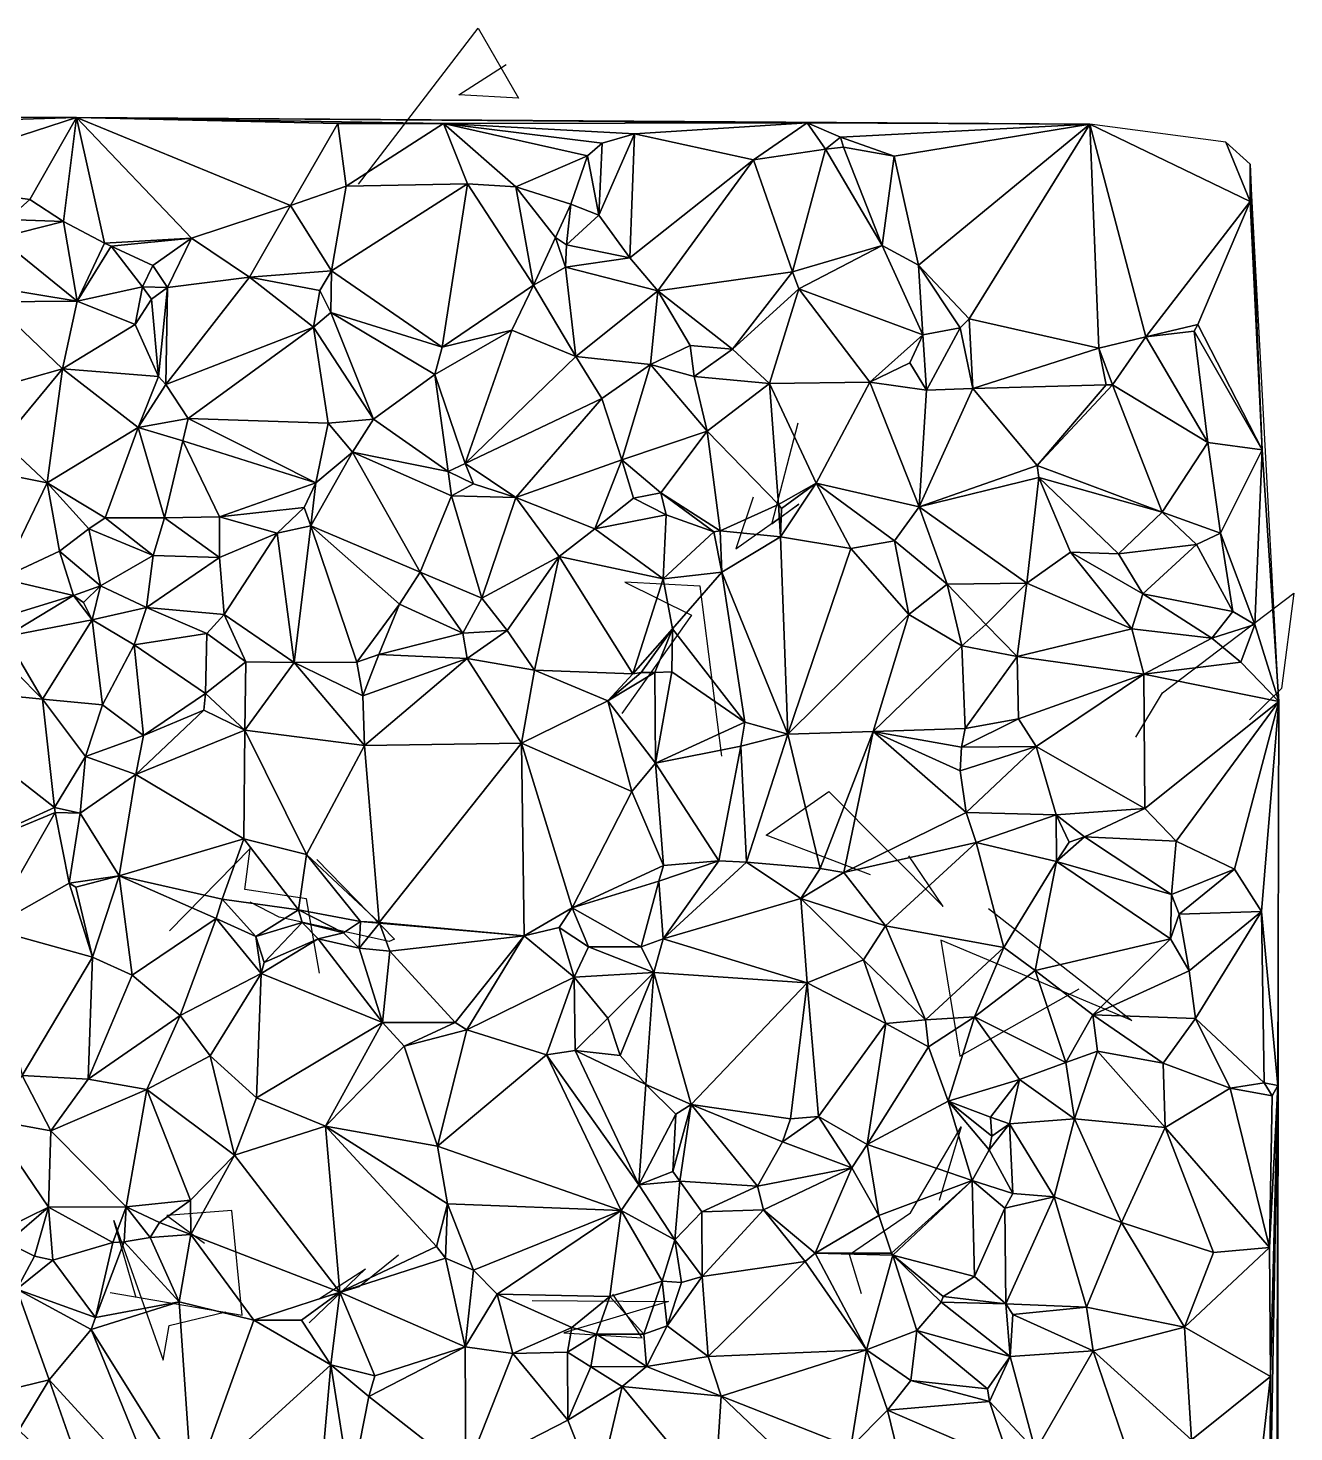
# Model space of a CAD drawing. Header units: metres. Extents: x -16 to 15.1, y -15.2 to 15.9.
# Drawn here: x 2.47 to 15.13, y 1.81 to 15.87 of the extents above; entities that cross this region are included whole.
import ezdxf

# ---------------------------------------------------------------- set-up
doc = ezdxf.new("R2010")
doc.units = ezdxf.units.M
doc.layers.add('CRACKS', color=1, linetype='Continuous')
doc.layers.add('STREET_MESH', color=7, linetype='Continuous')

msp = doc.modelspace()

# ---------------------------------------------------------------- linework, layer by layer
at = {"layer": 'CRACKS'}
for points in [[(5.775, 14.303, 0.1), (6.97, 15.867, 0.1), (7.376, 15.164, 0.1), (6.778, 15.197, 0.1), (7.25, 15.501, 0.1)], [(9.724, 11.17, 0.1), (9.549, 10.654, 0.1), (10.179, 11.101, 0.1), (9.91, 10.9, 0.1), (10.174, 11.915, 0.1)], [(9.41, 8.577, 0.1), (9.191, 10.278, 0.1), (8.44, 10.319, 0.1), (9.107, 9.99, 0.1), (8.409, 9.006, 0.1)], [(13.553, 8.767, 0.1), (13.82, 9.211, 0.1), (15.134, 10.208, 0.1), (15.01, 9.255, 0.1), (14.691, 8.942, 0.1)], [(10.896, 7.388, 0.1), (9.853, 7.787, 0.1), (10.479, 8.223, 0.1), (11.623, 7.071, 0.1), (11.282, 7.58, 0.1)], [(5.384, 6.406, 0.1), (5.253, 7.149, 0.1), (4.635, 7.243, 0.1), (4.688, 7.654, 0.1), (3.881, 6.828, 0.1)], [(5.356, 7.544, 0.1), (6.134, 6.744, 0.1), (6.08, 6.723, 0.1), (4.979, 6.966, 0.1), (4.69, 7.114, 0.1)], [(12.079, 7.052, 0.1), (13.514, 5.93, 0.1), (11.602, 6.734, 0.1), (11.792, 5.574, 0.1), (12.987, 6.249, 0.1)], [(10.807, 3.193, 0.1), (10.687, 3.588, 0.1), (11.299, 4.006, 0.1), (11.803, 4.865, 0.1), (11.583, 4.129, 0.1)], [(3.287, 3.209, 0.1), (4.611, 2.98, 0.1), (4.506, 4.027, 0.1), (3.856, 3.978, 0.1), (4.234, 3.703, 0.1)], [(3.549, 3.154, 0.1), (3.324, 3.929, 0.1), (3.818, 2.53, 0.1), (3.878, 2.877, 0.1), (4.447, 3.013, 0.1)], [(6.173, 3.582, 0.1), (5.78, 3.266, 0.1), (5.373, 3.142, 0.1), (5.842, 3.443, 0.1), (5.281, 2.903, 0.1)], [(7.512, 3.128, 0.1), (8.876, 3.119, 0.1), (7.828, 2.803, 0.1), (8.611, 2.754, 0.1), (8.319, 3.192, 0.1)]]:
    msp.add_polyline3d(points, dxfattribs=at)
at = {"layer": 'STREET_MESH'}
for points in [[(2.952, 14.97), (-4.561, 14.993), (-2.409, 14.983)], [(-0.055, 14.878), (2.952, 14.97), (-2.409, 14.983)], [(-0.055, 14.878), (1.041, 14.352), (2.952, 14.97)], [(1.041, 14.352), (2.485, 14.15), (2.952, 14.97)], [(2.485, 14.15), (2.823, 13.931), (2.952, 14.97)], [(2.823, 13.931), (3.232, 13.715), (2.952, 14.97)], [(10.265, 14.917), (2.952, 14.97), (6.624, 14.912)], [(2.952, 14.97), (10.265, 14.917), (13.091, 14.905)], [(2.952, 14.97), (5.568, 14.912), (6.624, 14.912)], [(5.093, 14.092), (5.568, 14.912), (2.952, 14.97)], [(4.101, 13.765), (5.093, 14.092), (2.952, 14.97)], [(3.232, 13.715), (4.101, 13.765), (2.952, 14.97)], [(5.093, 14.092), (5.65, 14.284), (5.568, 14.912)], [(5.568, 14.912), (5.65, 14.284), (6.624, 14.912)], [(5.65, 14.284), (6.864, 14.309), (6.624, 14.912)], [(8.534, 14.809), (10.265, 14.917), (6.624, 14.912)], [(8.066, 14.588), (8.213, 14.714), (6.624, 14.912)], [(8.213, 14.714), (8.534, 14.809), (6.624, 14.912)], [(7.348, 14.276), (8.066, 14.588), (6.624, 14.912)], [(6.864, 14.309), (7.348, 14.276), (6.624, 14.912)], [(8.534, 14.809), (9.728, 14.547), (10.265, 14.917)], [(9.728, 14.547), (10.447, 14.656), (10.265, 14.917)], [(10.265, 14.917), (10.596, 14.774), (13.091, 14.905)], [(10.447, 14.656), (10.596, 14.774), (10.265, 14.917)], [(10.596, 14.774), (11.135, 14.586), (13.091, 14.905)], [(11.135, 14.586), (11.379, 13.492), (13.091, 14.905)], [(11.379, 13.492), (11.884, 12.955), (13.091, 14.905)], [(11.884, 12.955), (13.181, 12.662), (13.091, 14.905)], [(13.091, 14.905), (14.697, 14.129), (14.453, 14.725)], [(13.181, 12.662), (13.653, 12.776), (13.091, 14.905)], [(13.653, 12.776), (14.697, 14.129), (13.091, 14.905)], [(8.213, 14.714), (8.177, 13.993), (8.534, 14.809)], [(8.177, 13.993), (8.49, 13.568), (8.534, 14.809)], [(8.49, 13.568), (9.728, 14.547), (8.534, 14.809)], [(10.447, 14.656), (10.627, 14.675), (10.596, 14.774)], [(10.596, 14.774), (10.627, 14.675), (11.135, 14.586)], [(8.177, 13.993), (8.213, 14.714), (8.066, 14.588)], [(9.728, 14.547), (10.115, 13.427), (10.447, 14.656)], [(10.447, 14.656), (10.115, 13.427), (11.015, 13.69)], [(10.627, 14.675), (10.447, 14.656), (11.015, 13.69)], [(10.627, 14.675), (11.015, 13.69), (11.135, 14.586)], [(14.453, 14.725), (14.697, 14.129), (14.698, 14.506)], [(7.348, 14.276), (7.899, 14.105), (8.066, 14.588)], [(7.899, 14.105), (8.177, 13.993), (8.066, 14.588)], [(8.769, 13.237), (9.728, 14.547), (8.49, 13.568)], [(10.115, 13.427), (9.728, 14.547), (8.769, 13.237)], [(11.015, 13.69), (11.379, 13.492), (11.135, 14.586)], [(14.697, 14.129), (14.817, 11.646), (14.698, 14.506)], [(14.698, 14.506), (14.817, 11.646), (14.982, 9.124)], [(1.041, 14.352), (2.262, 13.949), (2.485, 14.15)], [(5.503, 13.437), (5.65, 14.284), (5.093, 14.092)], [(5.503, 13.437), (6.864, 14.309), (5.65, 14.284)], [(5.503, 13.437), (6.61, 12.672), (6.864, 14.309)], [(6.61, 12.672), (7.524, 13.294), (6.864, 14.309)], [(7.524, 13.294), (7.348, 14.276), (6.864, 14.309)], [(7.524, 13.294), (7.745, 13.77), (7.348, 14.276)], [(7.348, 14.276), (7.745, 13.77), (7.899, 14.105)], [(2.485, 14.15), (2.262, 13.949), (2.823, 13.931)], [(4.682, 13.372), (5.093, 14.092), (4.101, 13.765)], [(4.682, 13.372), (5.503, 13.437), (5.093, 14.092)], [(7.899, 14.105), (7.745, 13.77), (7.855, 13.697)], [(8.177, 13.993), (7.899, 14.105), (7.855, 13.697)], [(13.653, 12.776), (14.173, 12.9), (14.697, 14.129)], [(14.173, 12.9), (14.817, 11.646), (14.697, 14.129)], [(2.262, 13.949), (2.175, 13.766), (2.823, 13.931)], [(2.175, 13.766), (2.957, 13.133), (2.823, 13.931)], [(2.957, 13.133), (3.232, 13.715), (2.823, 13.931)], [(8.49, 13.568), (8.177, 13.993), (7.855, 13.697)], [(2.127, 13.269), (2.957, 13.133), (2.175, 13.766)], [(3.232, 13.715), (2.957, 13.133), (3.299, 13.683)], [(2.957, 13.133), (3.612, 13.276), (3.299, 13.683)], [(3.232, 13.715), (3.299, 13.683), (4.101, 13.765)], [(3.299, 13.683), (3.715, 13.489), (4.101, 13.765)], [(3.612, 13.276), (3.715, 13.489), (3.299, 13.683)], [(4.101, 13.765), (3.715, 13.489), (3.862, 13.269)], [(4.682, 13.372), (4.101, 13.765), (3.862, 13.269)], [(7.745, 13.77), (7.524, 13.294), (7.844, 13.472)], [(7.745, 13.77), (7.844, 13.472), (7.855, 13.697)], [(7.844, 13.472), (8.49, 13.568), (7.855, 13.697)], [(10.115, 13.427), (10.181, 13.255), (11.015, 13.69)], [(11.015, 13.69), (10.181, 13.255), (11.42, 12.797)], [(11.379, 13.492), (11.015, 13.69), (11.42, 12.797)], [(7.844, 13.472), (8.769, 13.237), (8.49, 13.568)], [(3.715, 13.489), (3.612, 13.276), (3.862, 13.269)], [(3.846, 12.298), (5.323, 12.872), (4.682, 13.372)], [(3.846, 12.298), (4.682, 13.372), (3.862, 13.269)], [(5.503, 13.437), (4.682, 13.372), (5.387, 13.239)], [(4.682, 13.372), (5.323, 12.872), (5.387, 13.239)], [(5.498, 13.019), (5.503, 13.437), (5.387, 13.239)], [(5.498, 13.019), (6.61, 12.672), (5.503, 13.437)], [(7.844, 13.472), (7.524, 13.294), (7.947, 12.579)], [(8.769, 13.237), (7.844, 13.472), (7.947, 12.579)], [(10.115, 13.427), (8.769, 13.237), (9.516, 12.651)], [(10.181, 13.255), (10.115, 13.427), (9.516, 12.651)], [(11.795, 12.867), (11.379, 13.492), (11.42, 12.797)], [(11.795, 12.867), (11.884, 12.955), (11.379, 13.492)], [(2.127, 13.269), (2.109, 13.125), (2.957, 13.133)], [(3.612, 13.276), (2.957, 13.133), (3.538, 12.899)], [(3.701, 13.154), (3.612, 13.276), (3.538, 12.899)], [(3.612, 13.276), (3.701, 13.154), (3.862, 13.269)], [(3.701, 13.154), (3.773, 12.378), (3.862, 13.269)], [(3.773, 12.378), (3.846, 12.298), (3.862, 13.269)], [(5.323, 12.872), (5.498, 13.019), (5.387, 13.239)], [(7.307, 12.844), (7.524, 13.294), (6.61, 12.672)], [(7.524, 13.294), (7.307, 12.844), (7.947, 12.579)], [(8.697, 12.498), (8.769, 13.237), (7.947, 12.579)], [(8.769, 13.237), (8.697, 12.498), (9.092, 12.69)], [(9.516, 12.651), (8.769, 13.237), (9.092, 12.69)], [(10.181, 13.255), (9.516, 12.651), (9.886, 12.308)], [(10.892, 12.322), (10.181, 13.255), (9.886, 12.308)], [(10.181, 13.255), (10.892, 12.322), (11.42, 12.797)], [(2.811, 12.455), (2.109, 13.125), (1.818, 12.175)], [(2.957, 13.133), (2.109, 13.125), (2.811, 12.455)], [(3.538, 12.899), (2.957, 13.133), (2.811, 12.455)], [(3.773, 12.378), (3.701, 13.154), (3.538, 12.899)], [(5.498, 13.019), (5.323, 12.872), (5.924, 11.951)], [(6.61, 12.672), (5.498, 13.019), (6.539, 12.397)], [(5.498, 13.019), (5.924, 11.951), (6.539, 12.397)], [(11.884, 12.955), (11.795, 12.867), (11.92, 12.257)], [(11.884, 12.955), (11.92, 12.257), (13.181, 12.662)], [(3.773, 12.378), (3.538, 12.899), (2.811, 12.455)], [(5.323, 12.872), (3.846, 12.298), (4.068, 11.959)], [(5.323, 12.872), (4.068, 11.959), (5.471, 11.911)], [(5.924, 11.951), (5.323, 12.872), (5.471, 11.911)], [(7.307, 12.844), (6.61, 12.672), (6.539, 12.397)], [(6.842, 11.508), (7.307, 12.844), (6.539, 12.397)], [(7.307, 12.844), (6.842, 11.508), (7.947, 12.579)], [(10.892, 12.322), (11.29, 12.517), (11.42, 12.797)], [(11.29, 12.517), (11.458, 12.243), (11.42, 12.797)], [(11.458, 12.243), (11.795, 12.867), (11.42, 12.797)], [(11.795, 12.867), (11.458, 12.243), (11.92, 12.257)], [(14.173, 12.9), (13.653, 12.776), (14.136, 12.832)], [(13.653, 12.776), (14.272, 11.719), (14.136, 12.832)], [(14.817, 11.646), (14.173, 12.9), (14.136, 12.832)], [(14.272, 11.719), (14.817, 11.646), (14.136, 12.832)], [(8.697, 12.498), (9.131, 12.377), (9.092, 12.69)], [(9.131, 12.377), (9.516, 12.651), (9.092, 12.69)], [(9.516, 12.651), (9.131, 12.377), (9.886, 12.308)], [(13.181, 12.662), (11.92, 12.257), (13.256, 12.295)], [(13.318, 12.294), (13.653, 12.776), (13.181, 12.662)], [(13.318, 12.294), (13.181, 12.662), (13.256, 12.295)], [(13.653, 12.776), (13.318, 12.294), (14.272, 11.719)], [(6.842, 11.508), (8.21, 12.157), (7.947, 12.579)], [(8.21, 12.157), (8.697, 12.498), (7.947, 12.579)], [(11.458, 12.243), (11.29, 12.517), (10.892, 12.322)], [(2.214, 11.731), (2.811, 12.455), (1.818, 12.175)], [(2.658, 11.314), (2.811, 12.455), (2.214, 11.731)], [(2.658, 11.314), (3.57, 11.869), (2.811, 12.455)], [(3.57, 11.869), (3.773, 12.378), (2.811, 12.455)], [(3.57, 11.869), (3.846, 12.298), (3.773, 12.378)], [(6.539, 12.397), (5.924, 11.951), (6.67, 11.428)], [(6.842, 11.508), (6.539, 12.397), (6.67, 11.428)], [(8.21, 12.157), (8.41, 11.544), (8.697, 12.498)], [(8.697, 12.498), (8.41, 11.544), (9.262, 11.831)], [(9.131, 12.377), (8.697, 12.498), (9.262, 11.831)], [(9.131, 12.377), (9.262, 11.831), (9.886, 12.308)], [(3.846, 12.298), (3.57, 11.869), (4.068, 11.959)], [(9.262, 11.831), (9.975, 11.097), (9.886, 12.308)], [(10.354, 11.309), (10.892, 12.322), (9.886, 12.308)], [(9.975, 11.097), (10.354, 11.309), (9.886, 12.308)], [(10.354, 11.309), (11.385, 11.075), (10.892, 12.322)], [(11.385, 11.075), (11.458, 12.243), (10.892, 12.322)], [(11.92, 12.257), (11.385, 11.075), (12.564, 11.488)], [(11.458, 12.243), (11.385, 11.075), (11.92, 12.257)], [(11.92, 12.257), (12.564, 11.488), (13.256, 12.295)], [(12.564, 11.488), (13.318, 12.294), (13.256, 12.295)], [(13.318, 12.294), (12.564, 11.488), (13.816, 11.02)], [(14.272, 11.719), (13.318, 12.294), (13.816, 11.02)], [(8.21, 12.157), (6.842, 11.508), (7.349, 11.168)], [(8.41, 11.544), (8.21, 12.157), (7.349, 11.168)], [(3.57, 11.869), (4.017, 11.735), (4.068, 11.959)], [(4.017, 11.735), (5.348, 11.314), (4.068, 11.959)], [(4.068, 11.959), (5.348, 11.314), (5.471, 11.911)], [(5.714, 11.62), (5.924, 11.951), (5.471, 11.911)], [(5.924, 11.951), (5.714, 11.62), (6.67, 11.428)], [(3.24, 10.964), (3.57, 11.869), (2.658, 11.314)], [(3.57, 11.869), (3.24, 10.964), (3.833, 10.963)], [(4.017, 11.735), (3.57, 11.869), (3.833, 10.963)], [(5.348, 11.314), (5.714, 11.62), (5.471, 11.911)], [(8.41, 11.544), (8.798, 11.214), (9.262, 11.831)], [(9.262, 11.831), (8.798, 11.214), (9.393, 10.833)], [(9.975, 11.097), (9.262, 11.831), (9.393, 10.833)], [(2.017, 11.442), (2.658, 11.314), (2.214, 11.731)], [(4.017, 11.735), (3.833, 10.963), (4.381, 10.974)], [(5.348, 11.314), (4.017, 11.735), (4.381, 10.974)], [(14.401, 10.809), (14.272, 11.719), (13.816, 11.02)], [(14.272, 11.719), (14.401, 10.809), (14.817, 11.646)], [(5.714, 11.62), (5.295, 10.885), (6.39, 10.418)], [(5.714, 11.62), (5.348, 11.314), (5.295, 10.885)], [(5.714, 11.62), (6.705, 11.184), (6.67, 11.428)], [(6.705, 11.184), (5.714, 11.62), (6.39, 10.418)], [(8.41, 11.544), (7.349, 11.168), (8.14, 10.852)], [(8.527, 11.161), (8.41, 11.544), (8.14, 10.852)], [(8.798, 11.214), (8.41, 11.544), (8.527, 11.161)], [(14.817, 11.646), (14.401, 10.809), (14.744, 9.896)], [(14.817, 11.646), (14.744, 9.896), (14.982, 9.124)], [(2.199, 10.356), (2.658, 11.314), (2.017, 11.442)], [(6.924, 11.304), (6.842, 11.508), (6.67, 11.428)], [(6.705, 11.184), (6.924, 11.304), (6.67, 11.428)], [(7.349, 11.168), (6.842, 11.508), (6.924, 11.304)], [(11.385, 11.075), (12.581, 11.368), (12.564, 11.488)], [(12.564, 11.488), (12.581, 11.368), (13.816, 11.02)], [(2.782, 10.629), (2.658, 11.314), (2.199, 10.356)], [(2.782, 10.629), (3.076, 10.852), (2.658, 11.314)], [(3.076, 10.852), (3.24, 10.964), (2.658, 11.314)], [(5.23, 11.067), (5.348, 11.314), (4.381, 10.974)], [(5.348, 11.314), (5.23, 11.067), (5.295, 10.885)], [(7.349, 11.168), (6.924, 11.304), (6.705, 11.184)], [(10.005, 11.057), (10.354, 11.309), (9.975, 11.097)], [(10.701, 10.657), (10.354, 11.309), (9.998, 10.772)], [(10.354, 11.309), (10.005, 11.057), (9.998, 10.772)], [(10.354, 11.309), (10.701, 10.657), (11.138, 10.734)], [(11.385, 11.075), (10.354, 11.309), (11.138, 10.734)], [(12.581, 11.368), (11.385, 11.075), (12.463, 10.311)], [(12.898, 10.62), (12.581, 11.368), (12.463, 10.311)], [(12.581, 11.368), (12.898, 10.62), (13.379, 10.604)], [(12.581, 11.368), (13.379, 10.604), (13.816, 11.02)], [(7.008, 10.158), (6.705, 11.184), (6.39, 10.418)], [(7.008, 10.158), (7.349, 11.168), (6.705, 11.184)], [(7.349, 11.168), (7.008, 10.158), (7.78, 10.576)], [(7.349, 11.168), (7.78, 10.576), (8.14, 10.852)], [(8.851, 10.994), (8.527, 11.161), (8.14, 10.852)], [(8.798, 11.214), (8.527, 11.161), (8.851, 10.994)], [(8.798, 11.214), (8.851, 10.994), (9.329, 10.823)], [(9.393, 10.833), (8.798, 11.214), (9.329, 10.823)], [(3.24, 10.964), (3.076, 10.852), (3.718, 10.587)], [(3.833, 10.963), (3.24, 10.964), (3.718, 10.587)], [(4.384, 10.567), (3.833, 10.963), (3.718, 10.587)], [(3.833, 10.963), (4.384, 10.567), (4.381, 10.974)], [(4.958, 10.81), (5.23, 11.067), (4.381, 10.974)], [(4.384, 10.567), (4.958, 10.81), (4.381, 10.974)], [(5.23, 11.067), (4.958, 10.81), (5.295, 10.885)], [(8.822, 10.352), (8.851, 10.994), (8.14, 10.852)], [(8.851, 10.994), (8.822, 10.352), (9.329, 10.823)], [(9.975, 11.097), (9.393, 10.833), (9.998, 10.772)], [(10.005, 11.057), (9.975, 11.097), (9.998, 10.772)], [(11.665, 10.301), (11.385, 11.075), (11.138, 10.734)], [(11.385, 11.075), (11.665, 10.301), (12.463, 10.311)], [(13.379, 10.604), (14.16, 10.696), (13.816, 11.02)], [(14.16, 10.696), (14.401, 10.809), (13.816, 11.02)], [(3.076, 10.852), (2.782, 10.629), (3.191, 10.284)], [(3.076, 10.852), (3.191, 10.284), (3.718, 10.587)], [(5.295, 10.885), (4.958, 10.81), (5.129, 9.516)], [(5.758, 9.52), (5.295, 10.885), (5.129, 9.516)], [(5.295, 10.885), (6.183, 10.1), (6.39, 10.418)], [(5.758, 9.52), (6.183, 10.1), (5.295, 10.885)], [(7.78, 10.576), (8.822, 10.352), (8.14, 10.852)], [(8.822, 10.352), (9.41, 10.42), (9.329, 10.823)], [(9.41, 10.42), (9.393, 10.833), (9.329, 10.823)], [(9.393, 10.833), (9.41, 10.42), (9.998, 10.772)], [(4.958, 10.81), (4.384, 10.567), (4.428, 9.997)], [(4.958, 10.81), (4.428, 9.997), (5.129, 9.516)], [(9.41, 10.42), (10.071, 8.796), (9.998, 10.772)], [(10.071, 8.796), (10.701, 10.657), (9.998, 10.772)], [(10.701, 10.657), (11.282, 9.996), (11.138, 10.734)], [(11.282, 9.996), (11.665, 10.301), (11.138, 10.734)], [(14.16, 10.696), (13.379, 10.604), (13.624, 10.202)], [(14.16, 10.696), (13.624, 10.202), (14.522, 10.026)], [(14.401, 10.809), (14.16, 10.696), (14.522, 10.026)], [(14.744, 9.896), (14.401, 10.809), (14.522, 10.026)], [(2.921, 10.185), (2.782, 10.629), (2.199, 10.356)], [(2.782, 10.629), (2.921, 10.185), (3.191, 10.284)], [(3.191, 10.284), (3.652, 10.067), (3.718, 10.587)], [(3.652, 10.067), (4.384, 10.567), (3.718, 10.587)], [(4.384, 10.567), (3.652, 10.067), (4.428, 9.997)], [(7.008, 10.158), (7.26, 9.835), (7.78, 10.576)], [(7.78, 10.576), (7.26, 9.835), (7.534, 9.437)], [(8.518, 9.403), (7.78, 10.576), (7.534, 9.437)], [(8.518, 9.403), (8.822, 10.352), (7.78, 10.576)], [(10.071, 8.796), (11.282, 9.996), (10.701, 10.657)], [(13.514, 9.853), (12.898, 10.62), (12.463, 10.311)], [(13.379, 10.604), (12.898, 10.62), (13.624, 10.202)], [(12.898, 10.62), (13.514, 9.853), (13.624, 10.202)], [(6.39, 10.418), (6.183, 10.1), (6.818, 9.809)], [(7.008, 10.158), (6.39, 10.418), (6.818, 9.809)], [(8.822, 10.352), (8.917, 9.853), (9.41, 10.42)], [(9.41, 10.42), (8.917, 9.853), (9.638, 8.917)], [(10.071, 8.796), (9.41, 10.42), (9.638, 8.917)], [(2.146, 9.949), (2.921, 10.185), (2.199, 10.356)], [(2.921, 10.185), (3.021, 10.116), (3.191, 10.284)], [(3.021, 10.116), (3.108, 9.943), (3.191, 10.284)], [(3.108, 9.943), (3.652, 10.067), (3.191, 10.284)], [(8.822, 10.352), (8.518, 9.403), (8.917, 9.853)], [(11.665, 10.301), (11.282, 9.996), (11.811, 9.682)], [(11.665, 10.301), (12.052, 9.894), (12.463, 10.311)], [(12.052, 9.894), (11.665, 10.301), (11.811, 9.682)], [(12.052, 9.894), (12.366, 9.575), (12.463, 10.311)], [(12.366, 9.575), (13.514, 9.853), (12.463, 10.311)], [(2.921, 10.185), (2.146, 9.949), (2.243, 9.774)], [(3.108, 9.943), (2.921, 10.185), (2.243, 9.774)], [(2.921, 10.185), (3.108, 9.943), (3.021, 10.116)], [(7.26, 9.835), (7.008, 10.158), (6.818, 9.809)], [(13.514, 9.853), (14.313, 9.76), (13.624, 10.202)], [(13.624, 10.202), (14.313, 9.76), (14.522, 10.026)], [(3.652, 10.067), (3.108, 9.943), (3.527, 9.692)], [(4.255, 9.807), (3.652, 10.067), (3.527, 9.692)], [(3.652, 10.067), (4.255, 9.807), (4.428, 9.997)], [(4.428, 9.997), (4.255, 9.807), (4.647, 9.522)], [(4.428, 9.997), (4.647, 9.522), (5.129, 9.516)], [(6.183, 10.1), (5.758, 9.52), (5.976, 9.596)], [(6.183, 10.1), (5.976, 9.596), (6.818, 9.809)], [(11.282, 9.996), (10.071, 8.796), (10.925, 8.824)], [(11.811, 9.682), (11.282, 9.996), (10.925, 8.824)], [(14.313, 9.76), (14.744, 9.896), (14.522, 10.026)], [(2.612, 9.149), (3.108, 9.943), (2.243, 9.774)], [(3.211, 9.091), (3.108, 9.943), (2.612, 9.149)], [(3.108, 9.943), (3.211, 9.091), (3.527, 9.692)], [(8.917, 9.853), (8.518, 9.403), (8.601, 9.414)], [(8.74, 9.416), (8.917, 9.853), (8.601, 9.414)], [(8.917, 9.853), (8.74, 9.416), (8.908, 9.423)], [(8.917, 9.853), (8.908, 9.423), (9.638, 8.917)], [(12.366, 9.575), (12.052, 9.894), (11.811, 9.682)], [(13.514, 9.853), (12.366, 9.575), (13.632, 9.4)], [(14.313, 9.76), (13.514, 9.853), (13.632, 9.4)], [(14.313, 9.76), (14.603, 9.518), (14.744, 9.896)], [(14.744, 9.896), (14.603, 9.518), (14.982, 9.124)], [(2.067, 9.694), (2.612, 9.149), (2.243, 9.774)], [(4.241, 9.204), (4.255, 9.807), (3.527, 9.692)], [(4.647, 9.522), (4.255, 9.807), (4.241, 9.204)], [(5.976, 9.596), (6.862, 9.555), (6.818, 9.809)], [(6.862, 9.555), (7.26, 9.835), (6.818, 9.809)], [(7.26, 9.835), (6.862, 9.555), (7.534, 9.437)], [(14.603, 9.518), (14.313, 9.76), (13.632, 9.4)], [(2.612, 9.149), (2.067, 9.694), (1.161, 9.293)], [(3.527, 9.692), (3.211, 9.091), (3.621, 8.784)], [(4.241, 9.204), (3.527, 9.692), (3.621, 8.784)], [(5.976, 9.596), (5.758, 9.52), (5.816, 9.18)], [(6.862, 9.555), (5.976, 9.596), (5.816, 9.18)], [(11.843, 8.854), (11.811, 9.682), (10.925, 8.824)], [(11.843, 8.854), (12.366, 9.575), (11.811, 9.682)], [(12.366, 9.575), (11.843, 8.854), (12.377, 8.952)], [(13.632, 9.4), (12.366, 9.575), (12.377, 8.952)], [(4.647, 9.522), (4.241, 9.204), (4.637, 8.838)], [(5.129, 9.516), (4.647, 9.522), (4.637, 8.838)], [(5.833, 8.685), (5.129, 9.516), (4.637, 8.838)], [(5.758, 9.52), (5.129, 9.516), (5.816, 9.18)], [(5.816, 9.18), (5.129, 9.516), (5.833, 8.685)], [(6.862, 9.555), (5.816, 9.18), (5.833, 8.685)], [(7.405, 8.708), (6.862, 9.555), (5.833, 8.685)], [(7.534, 9.437), (6.862, 9.555), (7.405, 8.708)], [(8.27, 9.13), (7.534, 9.437), (7.405, 8.708)], [(8.27, 9.13), (8.518, 9.403), (7.534, 9.437)], [(8.908, 9.423), (8.74, 9.416), (8.744, 8.507)], [(9.638, 8.917), (8.908, 9.423), (8.744, 8.507)], [(14.603, 9.518), (13.632, 9.4), (14.982, 9.124)], [(2.73, 8.064), (1.161, 9.293), (1.409, 7.462)], [(2.73, 8.064), (2.612, 9.149), (1.161, 9.293)], [(8.74, 9.416), (8.27, 9.13), (8.744, 8.507)], [(8.27, 9.13), (8.74, 9.416), (8.601, 9.414)], [(8.518, 9.403), (8.27, 9.13), (8.601, 9.414)], [(12.555, 8.674), (13.632, 9.4), (12.377, 8.952)], [(12.555, 8.674), (13.643, 8.055), (13.632, 9.4)], [(13.632, 9.4), (13.643, 8.055), (14.982, 9.124)], [(3.042, 8.573), (2.612, 9.149), (2.73, 8.064)], [(3.042, 8.573), (3.211, 9.091), (2.612, 9.149)], [(4.241, 9.204), (3.621, 8.784), (4.227, 9.039)], [(4.241, 9.204), (4.227, 9.039), (4.637, 8.838)], [(3.211, 9.091), (3.042, 8.573), (3.621, 8.784)], [(4.227, 9.039), (3.545, 8.394), (4.637, 8.838)], [(3.621, 8.784), (3.545, 8.394), (4.227, 9.039)], [(8.51, 8.224), (8.27, 9.13), (7.405, 8.708)], [(8.27, 9.13), (8.51, 8.224), (8.744, 8.507)], [(13.643, 8.055), (13.957, 7.726), (14.982, 9.124)], [(13.957, 7.726), (14.54, 7.447), (14.982, 9.124)], [(14.54, 7.447), (14.809, 7.021), (14.982, 9.124)], [(14.809, 7.021), (14.975, 5.281), (14.982, 9.124)], [(14.975, 5.281), (14.959, -13.065), (14.982, 9.124)], [(9.6, 8.678), (9.638, 8.917), (8.744, 8.507)], [(9.6, 8.678), (10.071, 8.796), (9.638, 8.917)], [(11.843, 8.854), (11.808, 8.668), (12.377, 8.952)], [(11.808, 8.668), (12.555, 8.674), (12.377, 8.952)], [(3.042, 8.573), (3.545, 8.394), (3.621, 8.784)], [(3.545, 8.394), (4.625, 7.751), (4.637, 8.838)], [(4.625, 7.751), (5.253, 7.594), (4.637, 8.838)], [(5.253, 7.594), (5.833, 8.685), (4.637, 8.838)], [(9.655, 7.516), (10.071, 8.796), (9.6, 8.678)], [(10.071, 8.796), (9.655, 7.516), (10.394, 7.453)], [(10.071, 8.796), (10.394, 7.453), (10.925, 8.824)], [(10.394, 7.453), (10.629, 7.412), (10.925, 8.824)], [(10.629, 7.412), (11.854, 8.013), (10.925, 8.824)], [(11.808, 8.668), (11.843, 8.854), (10.925, 8.824)], [(11.793, 8.429), (11.808, 8.668), (10.925, 8.824)], [(11.854, 8.013), (11.793, 8.429), (10.925, 8.824)], [(5.253, 7.594), (5.98, 6.911), (5.833, 8.685)], [(5.98, 6.911), (7.405, 8.708), (5.833, 8.685)], [(5.98, 6.911), (7.431, 6.778), (7.405, 8.708)], [(7.431, 6.778), (7.913, 7.058), (7.405, 8.708)], [(7.913, 7.058), (8.51, 8.224), (7.405, 8.708)], [(9.379, 7.53), (9.6, 8.678), (8.744, 8.507)], [(9.379, 7.53), (9.655, 7.516), (9.6, 8.678)], [(12.555, 8.674), (11.808, 8.668), (11.793, 8.429)], [(11.854, 8.013), (12.555, 8.674), (11.793, 8.429)], [(12.555, 8.674), (11.854, 8.013), (12.754, 7.989)], [(13.643, 8.055), (12.555, 8.674), (12.754, 7.989)], [(2.989, 8.008), (3.042, 8.573), (2.73, 8.064)], [(2.989, 8.008), (3.545, 8.394), (3.042, 8.573)], [(8.51, 8.224), (8.827, 7.483), (8.744, 8.507)], [(8.827, 7.483), (9.379, 7.53), (8.744, 8.507)], [(3.38, 7.378), (3.545, 8.394), (2.989, 8.008)], [(3.545, 8.394), (3.38, 7.378), (4.625, 7.751)], [(7.913, 7.058), (8.827, 7.483), (8.51, 8.224)], [(2.738, 8.015), (2.73, 8.064), (1.409, 7.462)], [(2.074, 6.851), (2.738, 8.015), (1.409, 7.462)], [(2.877, 7.305), (2.738, 8.015), (2.074, 6.851)], [(2.738, 8.015), (2.989, 8.008), (2.73, 8.064)], [(2.877, 7.305), (2.989, 8.008), (2.738, 8.015)], [(11.953, 7.713), (11.854, 8.013), (10.629, 7.412)], [(11.854, 8.013), (11.953, 7.713), (12.754, 7.989)], [(13.038, 7.769), (13.643, 8.055), (12.754, 7.989)], [(13.643, 8.055), (13.038, 7.769), (13.957, 7.726)], [(2.877, 7.305), (3.38, 7.378), (2.989, 8.008)], [(11.953, 7.713), (12.758, 7.524), (12.754, 7.989)], [(12.754, 7.989), (12.758, 7.524), (12.884, 7.715)], [(13.038, 7.769), (12.754, 7.989), (12.884, 7.715)], [(3.38, 7.378), (4.41, 7.147), (4.625, 7.751)], [(4.41, 7.147), (5.173, 7.04), (4.625, 7.751)], [(5.173, 7.04), (5.253, 7.594), (4.625, 7.751)], [(12.758, 7.524), (13.038, 7.769), (12.884, 7.715)], [(13.038, 7.769), (12.758, 7.524), (13.908, 7.192)], [(13.038, 7.769), (13.908, 7.192), (13.957, 7.726)], [(5.173, 7.04), (5.794, 6.921), (5.253, 7.594)], [(5.794, 6.921), (5.98, 6.911), (5.253, 7.594)], [(11.953, 7.713), (10.629, 7.412), (11.048, 6.879)], [(12.231, 6.663), (11.953, 7.713), (11.048, 6.879)], [(11.953, 7.713), (12.231, 6.663), (12.758, 7.524)], [(13.957, 7.726), (13.908, 7.192), (14.54, 7.447)], [(8.779, 7.327), (8.827, 7.483), (7.913, 7.058)], [(9.379, 7.53), (8.779, 7.327), (8.823, 6.75)], [(8.827, 7.483), (8.779, 7.327), (9.379, 7.53)], [(9.655, 7.516), (9.379, 7.53), (8.823, 6.75)], [(9.655, 7.516), (8.823, 6.75), (10.2, 7.152)], [(9.655, 7.516), (10.2, 7.152), (10.394, 7.453)], [(10.2, 7.152), (10.629, 7.412), (10.394, 7.453)], [(12.231, 6.663), (12.545, 6.431), (12.758, 7.524)], [(12.758, 7.524), (12.545, 6.431), (13.9, 6.747)], [(13.908, 7.192), (12.758, 7.524), (13.9, 6.747)], [(3.38, 7.378), (2.877, 7.305), (2.945, 7.266)], [(3.111, 6.564), (3.38, 7.378), (2.945, 7.266)], [(3.38, 7.378), (3.111, 6.564), (3.509, 6.384)], [(4.349, 6.953), (3.38, 7.378), (3.509, 6.384)], [(4.41, 7.147), (3.38, 7.378), (4.349, 6.953)], [(8.603, 6.667), (8.779, 7.327), (7.913, 7.058)], [(8.779, 7.327), (8.603, 6.667), (8.823, 6.75)], [(10.629, 7.412), (10.2, 7.152), (11.048, 6.879)], [(13.908, 7.192), (13.986, 6.995), (14.54, 7.447)], [(13.986, 6.995), (14.809, 7.021), (14.54, 7.447)], [(3.111, 6.564), (2.877, 7.305), (2.074, 6.851)], [(2.877, 7.305), (3.111, 6.564), (2.945, 7.266)], [(13.986, 6.995), (13.908, 7.192), (13.9, 6.747)], [(4.745, 6.771), (4.41, 7.147), (4.349, 6.953)], [(4.41, 7.147), (4.745, 6.771), (5.173, 7.04)], [(5.173, 7.04), (4.745, 6.771), (5.211, 6.913)], [(5.622, 6.807), (5.173, 7.04), (5.211, 6.913)], [(5.622, 6.807), (5.794, 6.921), (5.173, 7.04)], [(7.783, 6.863), (7.913, 7.058), (7.431, 6.778)], [(7.783, 6.863), (8.075, 6.669), (7.913, 7.058)], [(8.075, 6.669), (8.603, 6.667), (7.913, 7.058)], [(10.2, 7.152), (8.823, 6.75), (10.262, 6.308)], [(10.828, 6.537), (10.2, 7.152), (10.262, 6.308)], [(10.2, 7.152), (10.828, 6.537), (11.048, 6.879)], [(3.99, 5.981), (4.349, 6.953), (3.509, 6.384)], [(3.99, 5.981), (4.8, 6.403), (4.349, 6.953)], [(4.8, 6.403), (4.745, 6.771), (4.349, 6.953)], [(4.745, 6.771), (4.828, 6.511), (5.211, 6.913)], [(4.828, 6.511), (5.371, 6.748), (5.211, 6.913)], [(5.371, 6.748), (5.622, 6.807), (5.211, 6.913)], [(5.794, 6.921), (5.622, 6.807), (5.779, 6.656)], [(5.794, 6.921), (5.779, 6.656), (5.984, 6.907)], [(5.779, 6.656), (6.088, 6.624), (5.984, 6.907)], [(5.98, 6.911), (5.794, 6.921), (5.984, 6.907)], [(5.98, 6.911), (5.984, 6.907), (7.431, 6.778)], [(5.984, 6.907), (6.088, 6.624), (7.431, 6.778)], [(14.087, 6.428), (13.986, 6.995), (13.9, 6.747)], [(13.986, 6.995), (14.087, 6.428), (14.809, 7.021)], [(14.809, 7.021), (14.087, 6.428), (14.15, 5.951)], [(14.836, 5.307), (14.809, 7.021), (14.15, 5.951)], [(14.809, 7.021), (14.836, 5.307), (14.975, 5.281)], [(2.409, 5.381), (3.111, 6.564), (2.074, 6.851)], [(4.828, 6.511), (4.745, 6.771), (4.8, 6.403)], [(5.371, 6.748), (4.8, 6.403), (6.013, 5.91)], [(5.371, 6.748), (4.828, 6.511), (4.8, 6.403)], [(5.779, 6.656), (5.622, 6.807), (5.371, 6.748)], [(5.779, 6.656), (5.371, 6.748), (6.013, 5.91)], [(6.088, 6.624), (6.74, 5.912), (7.431, 6.778)], [(6.74, 5.912), (6.857, 5.837), (7.431, 6.778)], [(6.857, 5.837), (7.932, 6.364), (7.431, 6.778)], [(7.932, 6.364), (7.783, 6.863), (7.431, 6.778)], [(8.075, 6.669), (7.783, 6.863), (7.932, 6.364)], [(8.823, 6.75), (8.603, 6.667), (8.73, 6.413)], [(8.823, 6.75), (8.73, 6.413), (10.262, 6.308)], [(10.828, 6.537), (11.449, 5.936), (11.048, 6.879)], [(11.449, 5.936), (12.231, 6.663), (11.048, 6.879)], [(12.545, 6.431), (13.123, 5.987), (13.9, 6.747)], [(13.123, 5.987), (14.087, 6.428), (13.9, 6.747)], [(6.088, 6.624), (5.779, 6.656), (6.013, 5.91)], [(6.088, 6.624), (6.013, 5.91), (6.74, 5.912)], [(8.075, 6.669), (7.932, 6.364), (8.73, 6.413)], [(8.603, 6.667), (8.075, 6.669), (8.73, 6.413)], [(11.449, 5.936), (11.939, 5.967), (12.231, 6.663)], [(11.939, 5.967), (12.545, 6.431), (12.231, 6.663)], [(3.111, 6.564), (2.409, 5.381), (3.069, 5.344)], [(3.509, 6.384), (3.111, 6.564), (3.069, 5.344)], [(11.05, 5.9), (10.828, 6.537), (10.262, 6.308)], [(11.449, 5.936), (10.828, 6.537), (11.05, 5.9)], [(3.99, 5.981), (3.509, 6.384), (3.069, 5.344)], [(3.99, 5.981), (4.288, 5.578), (4.8, 6.403)], [(4.8, 6.403), (4.288, 5.578), (4.753, 5.158)], [(6.013, 5.91), (4.8, 6.403), (4.753, 5.158)], [(7.932, 6.364), (6.857, 5.837), (7.654, 5.588)], [(7.943, 5.629), (7.932, 6.364), (7.654, 5.588)], [(7.932, 6.364), (8.267, 5.953), (8.73, 6.413)], [(8.267, 5.953), (7.932, 6.364), (7.943, 5.629)], [(8.267, 5.953), (8.392, 5.58), (8.73, 6.413)], [(8.392, 5.58), (8.648, 5.289), (8.73, 6.413)], [(8.73, 6.413), (8.648, 5.289), (9.103, 5.089)], [(8.73, 6.413), (9.103, 5.089), (10.262, 6.308)], [(12.852, 5.509), (12.545, 6.431), (11.939, 5.967)], [(13.123, 5.987), (12.545, 6.431), (12.852, 5.509)], [(14.087, 6.428), (13.123, 5.987), (14.15, 5.951)], [(9.103, 5.089), (10.096, 4.946), (10.262, 6.308)], [(10.096, 4.946), (10.376, 4.97), (10.262, 6.308)], [(10.376, 4.97), (11.05, 5.9), (10.262, 6.308)], [(3.655, 5.239), (3.99, 5.981), (3.069, 5.344)], [(4.288, 5.578), (3.99, 5.981), (3.655, 5.239)], [(6.013, 5.91), (4.753, 5.158), (5.442, 4.872)], [(6.23, 5.673), (6.013, 5.91), (5.442, 4.872)], [(6.013, 5.91), (6.23, 5.673), (6.74, 5.912)], [(6.23, 5.673), (6.857, 5.837), (6.74, 5.912)], [(8.392, 5.58), (8.267, 5.953), (7.943, 5.629)], [(11.449, 5.936), (11.05, 5.9), (11.479, 5.668)], [(11.939, 5.967), (11.449, 5.936), (11.479, 5.668)], [(11.673, 5.123), (11.939, 5.967), (11.479, 5.668)], [(11.939, 5.967), (11.673, 5.123), (12.388, 5.339)], [(12.852, 5.509), (11.939, 5.967), (12.388, 5.339)], [(13.123, 5.987), (12.852, 5.509), (13.168, 5.623)], [(13.123, 5.987), (13.826, 5.505), (14.15, 5.951)], [(13.826, 5.505), (13.123, 5.987), (13.168, 5.623)], [(14.15, 5.951), (13.826, 5.505), (14.495, 5.253)], [(14.836, 5.307), (14.15, 5.951), (14.495, 5.253)], [(6.857, 5.837), (6.23, 5.673), (6.565, 4.674)], [(6.857, 5.837), (6.565, 4.674), (7.654, 5.588)], [(10.376, 4.97), (10.864, 4.689), (11.05, 5.9)], [(11.05, 5.9), (10.864, 4.689), (11.479, 5.668)], [(6.565, 4.674), (6.23, 5.673), (5.442, 4.872)], [(8.58, 4.284), (7.943, 5.629), (7.654, 5.588)], [(8.58, 4.284), (8.648, 5.289), (7.943, 5.629)], [(8.648, 5.289), (8.392, 5.58), (7.943, 5.629)], [(10.864, 4.689), (11.673, 5.123), (11.479, 5.668)], [(12.852, 5.509), (12.94, 4.948), (13.168, 5.623)], [(13.168, 5.623), (12.94, 4.948), (13.847, 4.859)], [(13.826, 5.505), (13.168, 5.623), (13.847, 4.859)], [(4.534, 4.583), (4.288, 5.578), (3.655, 5.239)], [(4.288, 5.578), (4.534, 4.583), (4.753, 5.158)], [(6.565, 4.674), (8.401, 4.027), (7.654, 5.588)], [(8.401, 4.027), (8.58, 4.284), (7.654, 5.588)], [(12.94, 4.948), (12.852, 5.509), (12.388, 5.339)], [(13.826, 5.505), (13.847, 4.859), (14.495, 5.253)], [(2.409, 5.381), (2.073, 4.94), (2.694, 4.827)], [(2.409, 5.381), (2.694, 4.827), (3.069, 5.344)], [(2.694, 4.827), (3.655, 5.239), (3.069, 5.344)], [(2.694, 4.827), (3.448, 4.065), (3.655, 5.239)], [(3.655, 5.239), (3.448, 4.065), (4.092, 4.132)], [(4.534, 4.583), (3.655, 5.239), (4.092, 4.132)], [(8.949, 4.994), (8.648, 5.289), (8.58, 4.284)], [(8.648, 5.289), (8.949, 4.994), (9.103, 5.089)], [(11.673, 5.123), (12.099, 4.962), (12.388, 5.339)], [(12.099, 4.962), (12.289, 4.895), (12.388, 5.339)], [(12.289, 4.895), (12.94, 4.948), (12.388, 5.339)], [(13.847, 4.859), (14.891, 3.659), (14.495, 5.253)], [(14.918, 5.177), (14.836, 5.307), (14.495, 5.253)], [(14.891, 3.659), (14.918, 5.177), (14.495, 5.253)], [(14.836, 5.307), (14.918, 5.177), (14.975, 5.281)], [(14.918, 5.177), (14.891, 3.659), (14.975, 5.281)], [(14.891, 3.659), (14.9, 2.368), (14.975, 5.281)], [(14.975, 5.281), (14.894, 0.8), (14.956, -2.495)], [(14.9, 2.368), (14.894, 0.8), (14.975, 5.281)], [(14.959, -13.065), (14.975, 5.281), (14.956, -2.495)], [(4.753, 5.158), (4.534, 4.583), (5.442, 4.872)], [(8.949, 4.994), (8.919, 4.418), (9.103, 5.089)], [(8.919, 4.418), (8.988, 4.323), (9.103, 5.089)], [(8.988, 4.323), (9.767, 4.273), (9.103, 5.089)], [(10.017, 4.717), (10.096, 4.946), (9.103, 5.089)], [(9.767, 4.273), (10.017, 4.717), (9.103, 5.089)], [(11.673, 5.123), (10.864, 4.689), (11.914, 4.328)], [(12.084, 4.636), (11.673, 5.123), (11.914, 4.328)], [(11.673, 5.123), (12.111, 4.772), (12.099, 4.962)], [(12.111, 4.772), (11.673, 5.123), (12.084, 4.636)], [(2.073, 4.94), (2.056, 3.762), (2.672, 4.063)], [(2.694, 4.827), (2.073, 4.94), (2.672, 4.063)], [(8.919, 4.418), (8.949, 4.994), (8.58, 4.284)], [(10.017, 4.717), (10.376, 4.97), (10.096, 4.946)], [(10.017, 4.717), (10.712, 4.456), (10.376, 4.97)], [(10.712, 4.456), (10.864, 4.689), (10.376, 4.97)], [(12.111, 4.772), (12.289, 4.895), (12.099, 4.962)], [(12.94, 4.948), (12.289, 4.895), (12.735, 4.166)], [(13.409, 3.907), (12.94, 4.948), (12.735, 4.166)], [(12.94, 4.948), (13.409, 3.907), (13.847, 4.859)], [(3.448, 4.065), (2.694, 4.827), (2.672, 4.063)], [(4.534, 4.583), (5.588, 3.21), (5.442, 4.872)], [(6.664, 4.095), (5.442, 4.872), (6.555, 3.668)], [(6.664, 4.095), (6.565, 4.674), (5.442, 4.872)], [(5.442, 4.872), (5.588, 3.21), (6.555, 3.668)], [(12.084, 4.636), (12.32, 4.199), (12.289, 4.895)], [(12.111, 4.772), (12.084, 4.636), (12.289, 4.895)], [(12.289, 4.895), (12.32, 4.199), (12.735, 4.166)], [(13.409, 3.907), (14.33, 3.607), (13.847, 4.859)], [(13.847, 4.859), (14.33, 3.607), (14.891, 3.659)], [(6.664, 4.095), (8.401, 4.027), (6.565, 4.674)], [(9.767, 4.273), (10.712, 4.456), (10.017, 4.717)], [(10.712, 4.456), (10.979, 3.977), (10.864, 4.689)], [(10.864, 4.689), (10.979, 3.977), (11.914, 4.328)], [(4.096, 3.787), (4.534, 4.583), (4.092, 4.132)], [(4.096, 3.787), (5.588, 3.21), (4.534, 4.583)], [(12.32, 4.199), (12.084, 4.636), (11.914, 4.328)], [(8.988, 4.323), (8.919, 4.418), (8.58, 4.284)], [(10.712, 4.456), (9.767, 4.273), (9.828, 4.035)], [(10.343, 3.602), (10.712, 4.456), (9.828, 4.035)], [(10.979, 3.977), (10.712, 4.456), (10.343, 3.602)], [(8.938, 3.734), (8.58, 4.284), (8.401, 4.027)], [(8.938, 3.734), (8.988, 4.323), (8.58, 4.284)], [(9.21, 4.016), (8.988, 4.323), (8.938, 3.734)], [(8.988, 4.323), (9.21, 4.016), (9.767, 4.273)], [(9.767, 4.273), (9.21, 4.016), (9.828, 4.035)], [(10.979, 3.977), (11.108, 3.6), (11.914, 4.328)], [(11.108, 3.6), (11.121, 3.582), (11.914, 4.328)], [(11.121, 3.582), (11.937, 3.367), (11.914, 4.328)], [(11.937, 3.367), (12.243, 4.052), (11.914, 4.328)], [(12.243, 4.052), (12.32, 4.199), (11.914, 4.328)], [(3.448, 4.065), (3.781, 3.909), (4.092, 4.132)], [(3.781, 3.909), (4.096, 3.787), (4.092, 4.132)], [(6.643, 3.55), (6.664, 4.095), (6.555, 3.668)], [(6.643, 3.55), (6.924, 3.431), (6.664, 4.095)], [(6.664, 4.095), (6.924, 3.431), (8.401, 4.027)], [(12.32, 4.199), (12.243, 4.052), (12.735, 4.166)], [(12.243, 4.052), (12.25, 3.094), (12.735, 4.166)], [(12.735, 4.166), (12.25, 3.094), (13.059, 3.06)], [(13.409, 3.907), (12.735, 4.166), (13.059, 3.06)], [(2.672, 4.063), (2.056, 3.762), (2.261, 3.707)], [(2.53, 3.573), (2.672, 4.063), (2.261, 3.707)], [(2.53, 3.573), (2.713, 3.53), (2.672, 4.063)], [(3.316, 3.707), (3.448, 4.065), (2.672, 4.063)], [(2.713, 3.53), (3.316, 3.707), (2.672, 4.063)], [(3.316, 3.707), (3.427, 3.715), (3.448, 4.065)], [(3.448, 4.065), (3.427, 3.715), (3.689, 3.758)], [(3.781, 3.909), (3.448, 4.065), (3.689, 3.758)], [(6.924, 3.431), (7.162, 3.191), (8.401, 4.027)], [(7.162, 3.191), (8.29, 3.169), (8.401, 4.027)], [(8.29, 3.169), (8.813, 3.322), (8.401, 4.027)], [(8.813, 3.322), (8.938, 3.734), (8.401, 4.027)], [(9.21, 4.016), (8.938, 3.734), (9.211, 3.369)], [(9.21, 4.016), (9.211, 3.369), (9.828, 4.035)], [(9.211, 3.369), (10.245, 3.519), (9.828, 4.035)], [(10.245, 3.519), (10.343, 3.602), (9.828, 4.035)], [(11.108, 3.6), (10.979, 3.977), (10.343, 3.602)], [(12.25, 3.094), (12.243, 4.052), (11.937, 3.367)], [(4.096, 3.787), (3.781, 3.909), (3.689, 3.758)], [(13.409, 3.907), (13.059, 3.06), (14.041, 2.86)], [(14.33, 3.607), (13.409, 3.907), (14.041, 2.86)], [(2.355, 3.24), (2.53, 3.573), (2.261, 3.707)], [(3.141, 2.958), (3.316, 3.707), (2.713, 3.53)], [(3.427, 3.715), (3.141, 2.958), (3.98, 3.115)], [(3.427, 3.715), (3.316, 3.707), (3.141, 2.958)], [(3.427, 3.715), (3.98, 3.115), (3.689, 3.758)], [(3.98, 3.115), (4.096, 3.787), (3.689, 3.758)], [(3.98, 3.115), (4.727, 2.929), (4.096, 3.787)], [(4.727, 2.929), (5.588, 3.21), (4.096, 3.787)], [(5.588, 3.21), (6.643, 3.55), (6.555, 3.668)], [(9.005, 3.308), (8.938, 3.734), (8.813, 3.322)], [(8.938, 3.734), (9.005, 3.308), (9.211, 3.369)], [(14.9, 2.368), (14.891, 3.659), (14.041, 2.86)], [(14.891, 3.659), (14.33, 3.607), (14.041, 2.86)], [(2.713, 3.53), (2.53, 3.573), (2.355, 3.24)], [(3.141, 2.958), (2.713, 3.53), (2.355, 3.24)], [(6.842, 2.663), (6.643, 3.55), (5.588, 3.21)], [(6.924, 3.431), (6.643, 3.55), (6.842, 2.663)], [(10.245, 3.519), (9.211, 3.369), (9.274, 2.567)], [(10.245, 3.519), (9.274, 2.567), (10.858, 2.632)], [(10.343, 3.602), (10.245, 3.519), (10.858, 2.632)], [(11.121, 3.582), (10.343, 3.602), (10.858, 2.632)], [(11.108, 3.6), (10.343, 3.602), (11.121, 3.582)], [(11.361, 2.826), (11.121, 3.582), (10.858, 2.632)], [(11.603, 3.112), (11.121, 3.582), (11.361, 2.826)], [(11.623, 3.166), (11.121, 3.582), (11.603, 3.112)], [(11.121, 3.582), (11.623, 3.166), (11.937, 3.367)], [(6.924, 3.431), (6.842, 2.663), (7.162, 3.191)], [(2.677, 2.334), (2.355, 3.24), (1.678, 2.089)], [(2.355, 3.24), (2.677, 2.334), (3.099, 2.838)], [(3.141, 2.958), (2.355, 3.24), (3.099, 2.838)], [(8.813, 3.322), (8.29, 3.169), (8.63, 2.791)], [(8.813, 3.322), (8.63, 2.791), (8.861, 2.873)], [(9.005, 3.308), (8.813, 3.322), (8.861, 2.873)], [(9.274, 2.567), (9.211, 3.369), (8.861, 2.873)], [(9.211, 3.369), (9.005, 3.308), (8.861, 2.873)], [(11.623, 3.166), (12.25, 3.094), (11.937, 3.367)], [(4.108, 1.217), (3.98, 3.115), (3.099, 2.838)], [(3.98, 3.115), (3.141, 2.958), (3.099, 2.838)], [(4.727, 2.929), (3.98, 3.115), (4.108, 1.217)], [(5.588, 3.21), (4.727, 2.929), (5.202, 2.932)], [(5.588, 3.21), (5.202, 2.932), (5.498, 2.482)], [(5.938, 2.374), (5.588, 3.21), (5.498, 2.482)], [(5.938, 2.374), (6.842, 2.663), (5.588, 3.21)], [(7.162, 3.191), (6.842, 2.663), (7.319, 2.598)], [(7.909, 2.858), (8.29, 3.169), (7.162, 3.191)], [(7.909, 2.858), (7.162, 3.191), (7.319, 2.598)], [(8.29, 3.169), (7.909, 2.858), (8.156, 2.792)], [(8.63, 2.791), (8.29, 3.169), (8.156, 2.792)], [(12.294, 2.566), (11.603, 3.112), (11.361, 2.826)], [(12.25, 3.094), (11.623, 3.166), (11.603, 3.112)], [(12.294, 2.566), (12.25, 3.094), (11.603, 3.112)], [(12.25, 3.094), (12.323, 2.986), (13.059, 3.06)], [(12.25, 3.094), (12.294, 2.566), (12.323, 2.986)], [(12.323, 2.986), (12.294, 2.566), (13.126, 2.622)], [(12.323, 2.986), (13.126, 2.622), (13.059, 3.06)], [(13.059, 3.06), (13.126, 2.622), (14.041, 2.86)], [(2.677, 2.334), (3.805, 1.102), (3.099, 2.838)], [(3.805, 1.102), (4.108, 1.217), (3.099, 2.838)], [(4.727, 2.929), (4.108, 1.217), (5.498, 2.482)], [(5.202, 2.932), (4.727, 2.929), (5.498, 2.482)], [(7.864, 2.61), (7.909, 2.858), (7.319, 2.598)], [(7.909, 2.858), (7.864, 2.61), (8.156, 2.792)], [(8.63, 2.791), (8.655, 2.468), (8.861, 2.873)], [(8.655, 2.468), (9.274, 2.567), (8.861, 2.873)], [(11.302, 2.325), (11.361, 2.826), (10.858, 2.632)], [(11.302, 2.325), (12.068, 2.243), (11.361, 2.826)], [(12.068, 2.243), (12.294, 2.566), (11.361, 2.826)], [(13.126, 2.622), (14.109, 1.733), (14.041, 2.86)], [(14.109, 1.733), (14.9, 2.368), (14.041, 2.86)], [(7.864, 2.61), (8.1, 2.464), (8.156, 2.792)], [(8.1, 2.464), (8.655, 2.468), (8.156, 2.792)], [(8.655, 2.468), (8.63, 2.791), (8.156, 2.792)], [(5.938, 2.374), (5.877, 2.167), (6.842, 2.663)], [(5.877, 2.167), (6.847, 1.407), (6.842, 2.663)], [(6.842, 2.663), (6.847, 1.407), (7.319, 2.598)], [(7.319, 2.598), (6.847, 1.407), (7.867, 1.93)], [(7.864, 2.61), (7.319, 2.598), (7.867, 1.93)], [(8.1, 2.464), (7.864, 2.61), (7.867, 1.93)], [(8.655, 2.468), (9.404, 2.171), (9.274, 2.567)], [(9.274, 2.567), (9.404, 2.171), (10.858, 2.632)], [(9.404, 2.171), (10.702, 1.66), (10.858, 2.632)], [(10.702, 1.66), (11.067, 2.029), (10.858, 2.632)], [(11.067, 2.029), (11.302, 2.325), (10.858, 2.632)], [(12.294, 2.566), (12.068, 2.243), (12.088, 2.117)], [(12.548, 1.623), (12.294, 2.566), (12.088, 2.117)], [(12.294, 2.566), (12.548, 1.623), (13.126, 2.622)], [(12.548, 1.623), (13.475, 1.597), (13.126, 2.622)], [(13.475, 1.597), (14.109, 1.733), (13.126, 2.622)], [(4.108, 1.217), (5.371, 1.032), (5.498, 2.482)], [(5.371, 1.032), (5.693, 1.234), (5.498, 2.482)], [(5.693, 1.234), (5.877, 2.167), (5.498, 2.482)], [(5.877, 2.167), (5.938, 2.374), (5.498, 2.482)], [(8.411, 2.265), (8.1, 2.464), (7.867, 1.93)], [(8.655, 2.468), (8.1, 2.464), (8.411, 2.265)], [(9.404, 2.171), (8.655, 2.468), (8.411, 2.265)], [(2.375, 1.829), (2.677, 2.334), (1.678, 2.089)], [(3.098, 1.131), (2.677, 2.334), (2.375, 1.829)], [(3.098, 1.131), (3.805, 1.102), (2.677, 2.334)], [(8.159, 1.196), (8.411, 2.265), (7.867, 1.93)], [(9.337, 1.147), (8.411, 2.265), (8.159, 1.196)], [(9.337, 1.147), (9.404, 2.171), (8.411, 2.265)], [(11.302, 2.325), (11.067, 2.029), (12.088, 2.117)], [(12.068, 2.243), (11.302, 2.325), (12.088, 2.117)], [(14.109, 1.733), (14.734, 0.9), (14.9, 2.368)], [(14.9, 2.368), (14.734, 0.9), (14.894, 0.8)], [(6.847, 1.407), (5.877, 2.167), (5.693, 1.234)], [(9.337, 1.147), (10.231, 1.383), (9.404, 2.171)], [(10.231, 1.383), (10.702, 1.66), (9.404, 2.171)], [(11.067, 2.029), (12.294, 1.498), (12.088, 2.117)], [(12.294, 1.498), (12.548, 1.623), (12.088, 2.117)], [(11.434, 0.525), (11.067, 2.029), (10.702, 1.66)], [(11.067, 2.029), (11.434, 0.525), (12.294, 1.498)], [(2.3, 1.794), (3.098, 1.131), (2.375, 1.829)], [(6.847, 1.407), (8.159, 1.196), (7.867, 1.93)]]:
    msp.add_3dface(points, dxfattribs=at)

doc.saveas('drawing.dxf')
